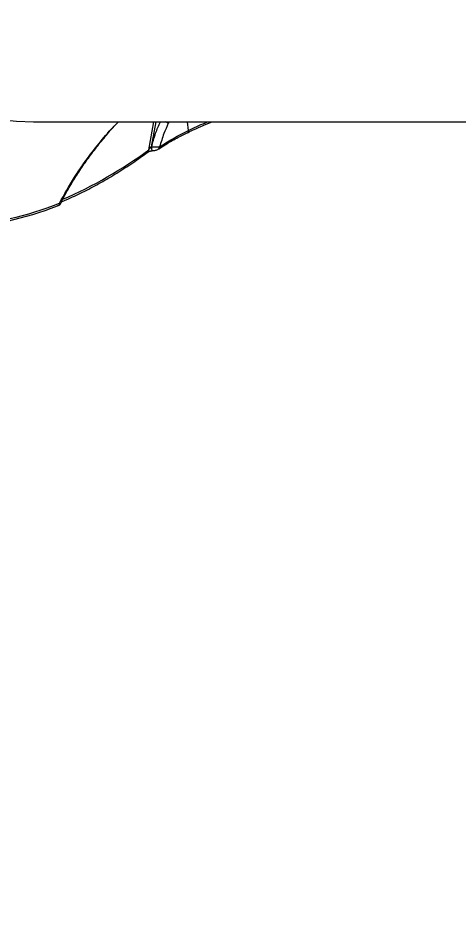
# Model space of a CAD drawing. Header units: millimetres. Extents: x -6521 to 6343, y -6174 to 4868.
# Drawn here: x -3132.2 to -2976.4, y 37.7 to 356.2 of the extents above; entities that cross this region are included whole.
import ezdxf

# ---------------------------------------------------------------- set-up
doc = ezdxf.new("R2010")
doc.units = ezdxf.units.MM
for name, color, linetype in [('DIKOM_ОБЪЕКТ', 7, 'Continuous'), ('DIKOM_РАЗМЕР_ЗОНА', 7, 'Continuous'), ('DIKOM_РАЗМЕР_ОБЪЕКТА', 7, 'Continuous')]:
    doc.layers.add(name, color=color, linetype=linetype)
doc.styles.add('style1', font='arial.ttf', dxfattribs={"width": 0.8})
doc.dimstyles.new('1-50', dxfattribs={"dimtxt": 300, "dimasz": 200, "dimexe": 100, "dimexo": 0, "dimgap": 100, "dimtad": 1, "dimtxsty": 'style1', "dimcen": 200, "dimclrd": 7, "dimclre": 7, "dimclrt": 7, "dimadec": 1, "dimazin": 2, "dimtfac": 1, "dimtmove": 0, "dimatfit": 2, "dimfxl": 0, "dimlwd": 25, "dimlwe": 18, "dimarcsym": 0})

# ---------------------------------------------------------------- blocks, each defined once
blk = doc.blocks.new('*D11')
at = {"layer": 'Defpoints', "color": 0, "transparency": 16777216}
for p in [(2818.82, 364.95), (-5102.52, -1661.02), (-5102.52, -4861.8)]:
    blk.add_point(p, dxfattribs=at)
at = {"layer": 'DIKOM_РАЗМЕР_ОБЪЕКТА', "color": 7, "lineweight": 18, "transparency": 16777216}
for p, q in [((2818.82, 364.95), (2818.82, -4961.8)), ((-5102.52, -1661.02), (-5102.52, -4961.8))]:
    blk.add_line(p, q, dxfattribs=at)
at = {"layer": 'DIKOM_РАЗМЕР_ОБЪЕКТА', "color": 7, "lineweight": 25, "transparency": 16777216}
blk.add_line((2618.82, -4861.8), (-4902.52, -4861.8), dxfattribs=at)
at = {"layer": 'DIKOM_РАЗМЕР_ОБЪЕКТА', "color": 7, "transparency": 16777216}
for points in [[(-4902.52, -4828.46), (-4902.52, -4895.13), (-5102.52, -4861.8)], [(2618.82, -4828.46), (2618.82, -4895.13), (2818.82, -4861.8)]]:
    blk.add_solid(points, dxfattribs=at)
at = {"layer": 'DIKOM_РАЗМЕР_ОБЪЕКТА', "color": 7, "transparency": 16777216, "insert": (-736, -4608.63), "char_height": 300, "attachment_point": 5, "style": 'style1'}
blk.add_mtext('7900', dxfattribs=at)
blk = doc.blocks.new('*D12')
at = {"layer": 'Defpoints', "color": 0, "transparency": 16777216}
for p in [(918.99, 3251.45), (5268.57, 3251.45), (-3684.78, -1936.75)]:
    blk.add_point(p, dxfattribs=at)
at = {"layer": 'DIKOM_РАЗМЕР_ОБЪЕКТА', "color": 7, "lineweight": 18, "transparency": 16777216}
for p, q in [((918.99, 3251.45), (5368.57, 3251.45)), ((-3684.78, -1936.75), (5368.57, -1936.75))]:
    blk.add_line(p, q, dxfattribs=at)
at = {"layer": 'DIKOM_РАЗМЕР_ОБЪЕКТА', "color": 7, "lineweight": 25, "transparency": 16777216}
blk.add_line((5268.57, -1736.75), (5268.57, 3051.45), dxfattribs=at)
at = {"layer": 'DIKOM_РАЗМЕР_ОБЪЕКТА', "color": 7, "transparency": 16777216}
for points in [[(5235.23, 3051.45), (5301.9, 3051.45), (5268.57, 3251.45)], [(5235.23, -1736.75), (5301.9, -1736.75), (5268.57, -1936.75)]]:
    blk.add_solid(points, dxfattribs=at)
at = {"layer": 'DIKOM_РАЗМЕР_ОБЪЕКТА', "color": 7, "transparency": 16777216, "insert": (5015.39, 711.25), "char_height": 300, "attachment_point": 5, "rotation": 90, "style": 'style1'}
blk.add_mtext('5150', dxfattribs=at)
blk = doc.blocks.new('*D13')
at = {"layer": 'Defpoints', "color": 0, "transparency": 16777216}
for p in [(1683.24, 4867.99), (-4359.52, -3960.36), (6242.61, -3960.36)]:
    blk.add_point(p, dxfattribs=at)
at = {"layer": 'DIKOM_РАЗМЕР_ЗОНА', "color": 7, "lineweight": 18, "transparency": 16777216}
for p, q in [((1683.24, 4867.99), (6342.61, 4867.99)), ((-4359.52, -3960.36), (6342.61, -3960.36))]:
    blk.add_line(p, q, dxfattribs=at)
at = {"layer": 'DIKOM_РАЗМЕР_ЗОНА', "color": 7, "lineweight": 25, "transparency": 16777216}
blk.add_line((6242.61, 4667.99), (6242.61, -3760.36), dxfattribs=at)
at = {"layer": 'DIKOM_РАЗМЕР_ЗОНА', "color": 7, "transparency": 16777216}
for points in [[(6209.28, 4667.99), (6275.95, 4667.99), (6242.61, 4867.99)], [(6209.28, -3760.36), (6275.95, -3760.36), (6242.61, -3960.36)]]:
    blk.add_solid(points, dxfattribs=at)
at = {"layer": 'DIKOM_РАЗМЕР_ЗОНА', "color": 7, "transparency": 16777216, "insert": (5989.44, 630.24), "char_height": 300, "attachment_point": 5, "rotation": 90, "style": 'style1'}
blk.add_mtext('8850', dxfattribs=at)
blk = doc.blocks.new('*D14')
at = {"layer": 'Defpoints', "color": 0, "transparency": 16777216}
for p in [(4318.82, 257.45), (-6520.67, -1799.21), (4318.82, -6073.51)]:
    blk.add_point(p, dxfattribs=at)
at = {"layer": 'DIKOM_РАЗМЕР_ЗОНА', "color": 7, "lineweight": 18, "transparency": 16777216}
for p, q in [((4318.82, 257.45), (4318.82, -6173.51)), ((-6520.67, -1799.21), (-6520.67, -6173.51))]:
    blk.add_line(p, q, dxfattribs=at)
at = {"layer": 'DIKOM_РАЗМЕР_ЗОНА', "color": 7, "lineweight": 25, "transparency": 16777216}
blk.add_line((-6320.67, -6073.51), (4118.82, -6073.51), dxfattribs=at)
at = {"layer": 'DIKOM_РАЗМЕР_ЗОНА', "color": 7, "transparency": 16777216}
for points in [[(-6320.67, -6040.18), (-6320.67, -6106.84), (-6520.67, -6073.51)], [(4118.82, -6040.18), (4118.82, -6106.84), (4318.82, -6073.51)]]:
    blk.add_solid(points, dxfattribs=at)
at = {"layer": 'DIKOM_РАЗМЕР_ЗОНА', "color": 7, "transparency": 16777216, "insert": (-430.65, -5820.34), "char_height": 300, "attachment_point": 5, "style": 'style1'}
blk.add_mtext('10850', dxfattribs=at)

msp = doc.modelspace()

# ---------------------------------------------------------------- linework, layer by layer
at = {"layer": 'DIKOM_ОБЪЕКТ', "color": 7, "linetype": 'Continuous', "lineweight": 15}
for p, q in [((-3125.801, 319.464), (-2863.693, 319.464)), ((-3085.894, 309.523), (-3084.1, 319.464)), ((-3083.398, 319.464), (-3085.007, 310.552)), ((-3078.736, 319.464), (-3078.998, 318.894)), ((-3071.815, 316.378), (-3072.186, 319.464)), ((-3065.579, 318.58), (-3063.442, 319.464)), ((-3071.998, 315.693), (-3072.009, 315.687)), ((-3085.007, 310.552), (-3084.926, 310.552)), ((-3084.521, 309.221), (-3084.44, 309.221)), ((-3082.315, 309.871), (-3082.335, 309.858))]:
    msp.add_line(p, q, dxfattribs=at)
at = {"layer": 'DIKOM_ОБЪЕКТ', "color": 7, "linetype": 'Continuous', "lineweight": 15, "flags": 128}
for points in [[(-3213.602, 359.613), (-3208.192, 354.573), (-3202.705, 349.856), (-3197.146, 345.465), (-3191.521, 341.406), (-3185.835, 337.682), (-3180.093, 334.297), (-3174.3, 331.252), (-3168.462, 328.553), (-3162.585, 326.2), (-3156.673, 324.196), (-3150.733, 322.544), (-3144.77, 321.244), (-3138.788, 320.297), (-3132.795, 319.706), (-3126.795, 319.469), (-3125.801, 319.464)], [(-3085.007, 310.552), (-3085.035, 310.274), (-3085.022, 309.992), (-3084.969, 309.728), (-3084.88, 309.504), (-3084.762, 309.337), (-3084.624, 309.242), (-3084.522, 309.221)], [(-3084.926, 310.552), (-3084.954, 310.274), (-3084.941, 309.992), (-3084.888, 309.728), (-3084.799, 309.504), (-3084.681, 309.337), (-3084.544, 309.242), (-3084.433, 309.221)], [(-3118.027, 289.723), (-3118.122, 289.695), (-3118.28, 289.678)]]:
    msp.add_lwpolyline(points, dxfattribs=at)
at = {"layer": 'DIKOM_ОБЪЕКТ', "color": 7, "linetype": 'Continuous', "lineweight": 15}
for centre, radius, start, end in [((-3084.029, 311.204), 9.19, 56.80334, 64.01473), ((-3072.408, 316.17), 0.629, 310.74998, 19.3785), ((-3175.504, 430.241), 150.342, 293.17689, 306.58686), ((-3086.653, 309.326), 0.784, 308.96627, 14.55562), ((-3082.777, 310.451), 0.741, 308.58077, 11.63744), ((-3160.789, 400.191), 117.836, 273.63856, 291.54309), ((-3118.352, 290.495), 0.837, 292.82095, 6.27043), ((-3161.645, 399.521), 118.093, 273.63841, 291.54349)]:
    msp.add_arc(centre, radius, start, end, dxfattribs=at)
for points, knots in [([(-3117.519, 290.586), (-3115.827, 293.658), (-3113.021, 298.753), (-3108.215, 305.769), (-3103.653, 311.691), (-3099.815, 316.281), (-3097.315, 318.818), (-3096.678, 319.464)], [0, 0, 0, 0, 0.3104591, 0.5148977, 0.7193279, 0.9284729, 1, 1, 1, 1]), ([(-3117.194, 290.394), (-3116.954, 290.889), (-3116.015, 292.826), (-3114.101, 296.217), (-3111.449, 300.573), (-3108.499, 304.951), (-3105.285, 309.344), (-3101.841, 313.651), (-3098.947, 317.039), (-3097.141, 318.922), (-3096.621, 319.464)], [0, 0, 0, 0, 0.049633, 0.1942666, 0.3409743, 0.4897736, 0.6405923, 0.793502, 0.9405754, 1, 1, 1, 1]), ([(-3084.926, 310.552), (-3084.483, 312.165), (-3083.653, 315.182), (-3082.387, 318.104), (-3081.797, 319.464)], [0, 0, 0, 0, 0.5343933, 1, 1, 1, 1]), ([(-3078.998, 318.894), (-3079.536, 317.683), (-3080.744, 314.965), (-3081.585, 312.158), (-3082.051, 310.6)], [0, 0, 0, 0, 0.4451129, 1, 1, 1, 1]), ([(-3071.993, 315.685), (-3071.28, 316.03), (-3069.571, 316.856), (-3067.412, 317.826), (-3065.936, 318.433), (-3065.579, 318.58)], [0, 0, 0, 0, 0.3520228, 0.8431443, 1, 1, 1, 1]), ([(-3071.815, 316.378), (-3069.906, 317.3), (-3067.713, 318.359), (-3065.204, 319.338), (-3064.879, 319.464)], [0, 0, 0, 0, 0.8704205, 1, 1, 1, 1]), ([(-3082.051, 310.6), (-3080.581, 311.544), (-3077.605, 313.455), (-3073.761, 315.396), (-3071.815, 316.378)], [0, 0, 0, 0, 0.4938442, 1, 1, 1, 1]), ([(-3077.088, 313.048), (-3076.362, 313.449), (-3074.766, 314.33), (-3072.982, 315.209), (-3072.01, 315.688)], [0, 0, 0, 0, 0.4549511, 1, 1, 1, 1]), ([(-3082.319, 309.877), (-3082.316, 309.879), (-3081.629, 310.355), (-3080.083, 311.318), (-3078.328, 312.38), (-3077.254, 312.959), (-3077.088, 313.048)], [0, 0, 0, 0, 0.0016446, 0.4587014, 0.9166123, 1, 1, 1, 1]), ([(-3086.147, 308.724), (-3086.138, 308.731), (-3086.102, 308.76), (-3085.899, 308.876), (-3085.573, 309.014), (-3085.189, 309.129), (-3084.88, 309.192), (-3084.657, 309.218), (-3084.561, 309.22), (-3084.522, 309.221)], [0, 0, 0, 0, 0.0705012, 0.2593233, 0.5057295, 0.6926292, 0.8267217, 0.9291249, 1, 1, 1, 1]), ([(-3085.894, 309.523), (-3085.83, 309.654), (-3085.711, 309.895), (-3085.495, 310.201), (-3085.314, 310.394), (-3085.188, 310.488), (-3085.113, 310.529), (-3085.053, 310.549), (-3085.02, 310.551), (-3085.007, 310.552)], [0, 0, 0, 0, 0.3386506, 0.6208767, 0.8057318, 0.8758794, 0.9257272, 0.9717061, 1, 1, 1, 1]), ([(-3084.926, 310.552), (-3084.732, 310.546), (-3084.344, 310.533), (-3083.675, 310.531), (-3083.016, 310.542), (-3082.443, 310.565), (-3082.173, 310.589), (-3082.051, 310.6)], [0, 0, 0, 0, 0.1960435, 0.3917553, 0.5961048, 0.8170553, 1, 1, 1, 1]), ([(-3084.433, 309.23), (-3084.244, 309.233), (-3084.013, 309.236), (-3083.782, 309.296), (-3083.739, 309.307)], [0, 0, 0, 0, 0.8121226, 1, 1, 1, 1]), ([(-3083.739, 309.307), (-3083.589, 309.341), (-3083.227, 309.422), (-3082.74, 309.609), (-3082.47, 309.79), (-3082.346, 309.873)], [0, 0, 0, 0, 0.2778032, 0.6676181, 1, 1, 1, 1]), ([(-3116.845, 291.104), (-3116.267, 291.346), (-3113.75, 292.403), (-3109.319, 294.492), (-3103.571, 297.491), (-3097.869, 300.803), (-3092.314, 304.353), (-3088.423, 307.062), (-3086.412, 308.532), (-3086.16, 308.717)], [0, 0, 0, 0, 0.0553285, 0.2410588, 0.4268288, 0.612654, 0.7985283, 0.9747136, 1, 1, 1, 1]), ([(-3118.035, 289.739), (-3117.926, 289.776), (-3117.727, 289.843), (-3117.478, 290.015), (-3117.271, 290.204), (-3117.208, 290.354), (-3117.191, 290.394)], [0, 0, 0, 0, 0.3525738, 0.6428315, 0.9049644, 1, 1, 1, 1]), ([(-3117.519, 290.586), (-3117.388, 290.544), (-3117.17, 290.473), (-3117.199, 290.421), (-3117.21, 290.401)], [0, 0, 0, 0, 0.6014613, 1, 1, 1, 1])]:
    msp.add_open_spline(points, degree=3, knots=knots, dxfattribs=at)

# ---------------------------------------------------------------- dimensions: what is measured, and where the dimension line sits
at = {"layer": 'DIKOM_РАЗМЕР_ЗОНА'}
dim = msp.add_linear_dim(base=(6242.612, -3960.361), p1=(1683.243, 4867.991), p2=(-4359.523, -3960.361), angle=90, text='8850', dimstyle='1-50', dxfattribs=at)
dim.commit()
dim.dimension.update_dxf_attribs({"geometry": '*D13', "text_midpoint": (6242.612, 630.237), "dimtype": 160})
dim = msp.add_linear_dim(base=(4318.818, -6073.511), p1=(-6520.672, -1799.212), p2=(4318.818, 257.446), text='10850', dimstyle='1-50', dxfattribs=at)
dim.commit()
dim.dimension.update_dxf_attribs({"geometry": '*D14', "text_midpoint": (-430.645, -6073.511), "dimtype": 160})
at = {"layer": 'DIKOM_РАЗМЕР_ОБЪЕКТА'}
dim = msp.add_linear_dim(base=(5268.566, 3251.455), p1=(-3684.783, -1936.746), p2=(918.989, 3251.455), angle=90, text='5150', dimstyle='1-50', dxfattribs=at)
dim.commit()
dim.dimension.update_dxf_attribs({"geometry": '*D12', "text_midpoint": (5268.566, 711.247), "dimtype": 160})
dim = msp.add_linear_dim(base=(-5102.518, -4861.797), p1=(2818.818, 364.955), p2=(-5102.518, -1661.024), text='7900', dimstyle='1-50', dxfattribs=at)
dim.commit()
dim.dimension.update_dxf_attribs({"geometry": '*D11', "text_midpoint": (-736.001, -4861.797), "dimtype": 160})

doc.saveas('drawing.dxf')
